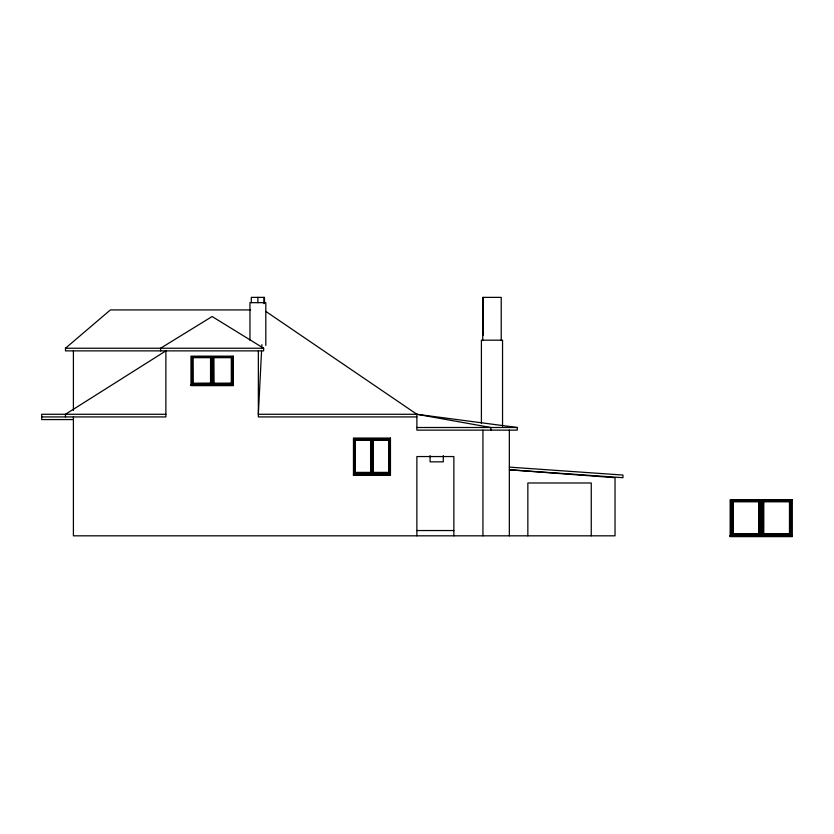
<?xml version="1.0" encoding="UTF-8"?>
<svg xmlns="http://www.w3.org/2000/svg" width="834" height="834" viewBox="0 0 834 834"><rect width="100%" height="100%" fill="white"/><g stroke="black" fill="none" stroke-linecap="round" stroke-linejoin="round"><path stroke-width="1.25" d="M370.744 455.75L370.755 454.322M371.151 455.75L371.151 454.322M372.767 454.322L372.767 455.75M373.173 454.322L373.173 455.75M261.553 351.156L258.352 414.279L416.875 414.279L517.278 427.498L517.278 430.136L416.875 430.136L416.875 414.279L265.775 311.384M261.678 348.57L261.876 344.713M213.035 368.962L213.045 370.129M762.589 515.787L762.589 517.195M370.619 472.576L370.619 439.977L355.023 439.977L355.023 472.576L370.619 472.576L370.619 439.977M371.505 438.945L354.137 438.945L371.505 438.945L371.505 473.608L354.137 473.608L354.137 438.945M355.023 472.576L355.023 439.977M388.894 472.576L388.894 439.977L373.298 439.977L373.298 472.576L388.894 472.576L388.894 439.977M389.78 438.945L372.423 438.945L389.78 438.945L389.78 473.608L372.423 473.608L372.423 438.945M372.423 473.608L372.485 439.018M373.298 472.576L373.298 439.977M160.597 350.874L160.597 348.237L212.117 316.524L263.638 348.237L263.638 350.874L65.479 350.874L65.479 348.237L110.39 309.925L250.648 309.925M210.585 357.671L210.585 383.421L210.585 357.671L192.758 357.671L192.758 383.421L210.585 383.421M211.596 356.858L211.596 384.234L211.596 356.858L191.747 356.858L191.747 384.234L211.596 384.234M191.747 384.234L211.513 384.182M192.758 383.421L210.439 383.306M231.466 357.671L231.466 383.421L231.466 357.671L213.65 357.671L213.65 383.421L231.466 383.421M213.035 384.151L213.035 356.942L232.477 356.858L232.477 384.234L212.639 384.234L212.639 356.858L232.477 356.858M212.639 384.234L232.477 384.234M213.65 383.421L231.331 383.306M732.773 501.588L758.982 501.588L758.982 533.854L732.773 533.854L732.773 501.588L758.982 501.588M731.293 500.577L760.462 500.577L760.462 534.865L731.293 534.865L731.293 500.577L760.462 500.577M731.293 534.865L760.462 534.865M732.773 533.854L758.982 533.854M763.475 501.588L789.683 501.588L789.683 533.854L763.475 533.854L763.475 501.588L789.683 501.588M761.995 500.577L791.164 500.577L791.164 534.865L761.995 534.865L761.995 500.577L791.164 500.577M761.995 534.865L791.164 534.865M763.475 533.854L789.683 533.854M65.479 348.237L263.638 348.237M191.747 356.858L211.19 356.942L211.19 384.151M190.976 384.933L233.249 384.933M190.976 385.225L233.249 385.162M190.976 385.35L233.249 385.35M165.883 414.279L41.7 414.279L41.7 419.565L73.402 419.565M41.7 416.927L165.883 416.927L165.883 350.874L65.479 414.279L65.479 416.927M416.875 416.927L258.352 416.927L258.352 350.874M416.875 427.498L517.278 427.498M355.148 440.123L370.494 440.123M373.423 440.123L388.769 440.123M355.148 472.44L370.494 472.44M373.423 472.44L388.769 472.44M389.676 473.493L372.767 473.493L372.767 439.059M353.47 474.494L390.458 474.494M353.47 475.015L390.458 475.057M353.47 475.109L390.458 475.109M416.875 530.539L453.863 530.539M730.157 535.741L792.3 535.741M730.157 536.022L792.3 535.981M792.3 536.199L730.157 536.199L792.3 536.345M509.345 467.123L622.956 475.057L622.956 477.694L509.345 469.771L615.033 477.694L615.033 535.824L73.402 535.824L73.402 416.927M416.875 414.279L490.851 427.498L490.851 430.136M213.65 357.671L213.785 383.306M192.758 357.671L192.904 383.306M790.997 500.692L790.997 534.75M789.475 501.734L789.475 533.708M763.683 501.734L763.683 533.708M762.589 500.692L762.589 534.75M762.109 500.65L762.109 534.792M760.347 500.65L760.347 534.792M759.868 500.692L759.868 534.75M758.773 501.734L758.773 533.708M732.982 501.734L732.982 533.708M731.46 500.692L731.46 534.75M591.254 535.824L591.254 482.98L527.849 482.98L527.849 535.824M509.345 430.136L509.345 535.824M502.548 426.143L502.548 340.178L481.406 340.178L481.406 423.536M501.224 340.178L501.224 297.373L482.73 297.373L482.73 340.178M483.261 297.373L483.261 335.153M482.928 430.136L482.928 535.824M453.863 535.824L453.863 456.552L416.875 456.552L416.875 535.824M443.302 455.583L443.302 461.838L430.083 461.838L430.083 455.583M371.151 439.059L371.151 473.493L354.21 473.535L354.242 439.059M265.817 345.391L265.817 302.659L249.96 302.659L249.96 340.22M264.493 302.659L264.493 297.373L251.284 297.373L251.284 302.659M263.961 297.373L263.961 303.659M257.894 297.373L257.894 302.659M232.405 356.921L232.405 384.182M191.83 356.921L191.83 384.182M73.402 350.874L73.402 410.495M233.249 356.16L190.976 356.16L190.976 385.642L233.249 385.642L233.249 356.16M390.458 438.058L353.47 438.058L353.47 475.39L390.458 475.39L390.458 438.058M390.458 474.734L353.47 474.734L390.458 474.775M792.3 499.702L730.157 499.702L730.157 536.627L792.3 536.627L792.3 499.702"/></g></svg>
